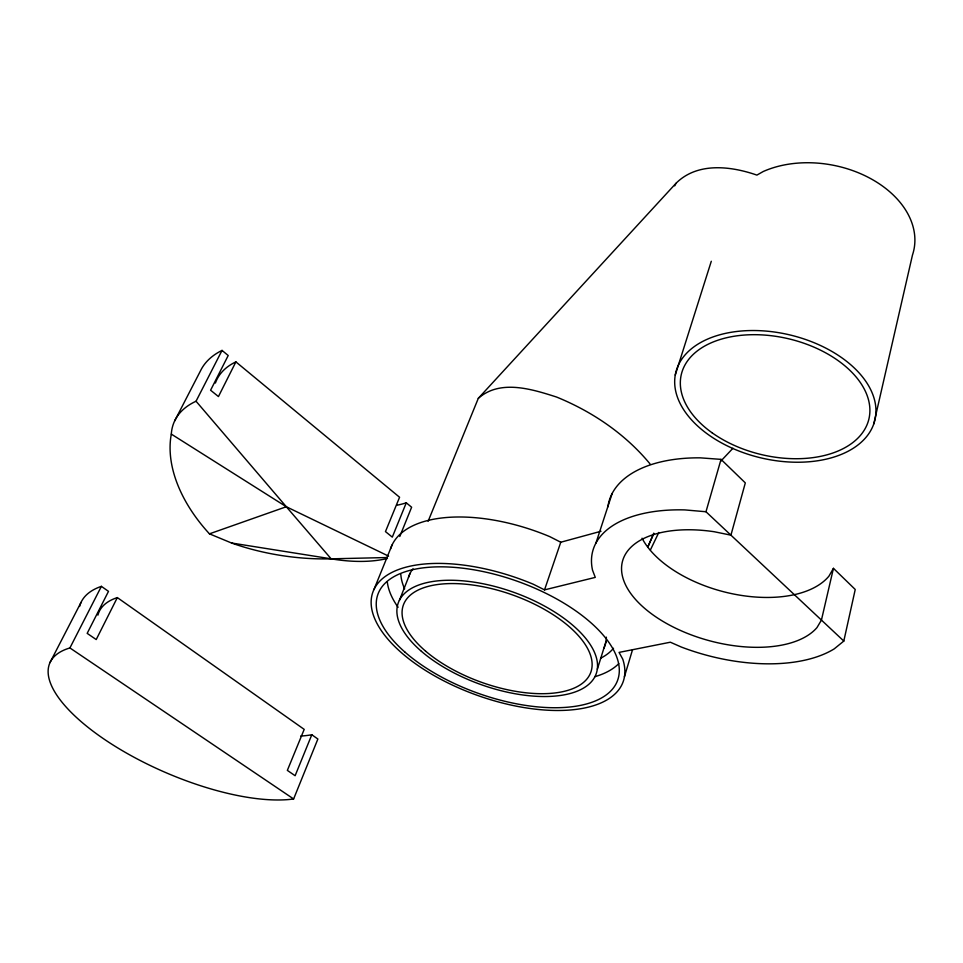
<?xml version="1.0" encoding="UTF-8"?>
<svg xmlns="http://www.w3.org/2000/svg" width="963" height="963" viewBox="0 0 963 963"><rect width="100%" height="100%" fill="white"/><g stroke="black" fill="none" stroke-linecap="round" stroke-linejoin="round"><path stroke-width="1.44" d="M843.805 641.069L705.975 511.75L684.862 509.909A136.204 70.612 15.3 0 0 592.546 570.24L595.278 577.391L544.528 589.874L533.346 584.264A132.894 61.945 19.7 0 0 372.139 594.472A132.894 61.945 19.7 0 0 501.494 702.773A132.894 61.945 19.7 0 0 622.736 659.101L619.053 652.396L670.356 642.213L681.238 647.004A136.204 70.612 15.3 0 0 834.259 648.845L843.805 641.069L855.24 589.476L833.44 568.339L828.974 576.103A102.018 55.529 14.8 0 1 733.228 593.954A102.018 55.529 14.8 0 1 642.056 538.209M873.766 423.937A102.367 63.161 13.4 0 0 744.158 330.803A102.367 63.161 13.4 0 0 708.01 434.421A102.367 63.161 13.4 0 0 873.766 423.937L912.467 255.063A95.445 66.916 11 0 0 871.768 179.226A95.445 66.916 11 0 0 763.31 171.474L756.894 175.097C730.785 166.021 697.332 161.965 675.99 183.307L478.31 398.333L428.102 521.332M833.44 568.339L821.439 620.088L816.985 627.575A104.04 53.892 15.3 0 1 700.221 638.012A104.04 53.892 15.3 0 1 621.785 564.86A104.04 53.892 15.3 0 1 714.221 531.732L730.929 535.163L745.314 482.896L721.034 459.375L700.282 457.846A133.544 72.743 14.8 0 0 607.894 506.863M705.975 511.75L721.034 459.375M624.397 676.82L632.45 649.977M597.349 669.225L606.064 641.214M675.244 375.076L711.296 261.262M595.916 543.144L612.179 493.393M544.528 589.874L560.767 542.229L600.996 531.263M399.416 600.334L410.106 573.274M311.807 734.745L295.123 775.721L287.347 770.388L304.2 729.376L117.33 597.59L96.216 639.552L87.176 633.365L108.494 591.366L101.392 586.359L69.914 647.943A149.554 54.566 23.4 0 0 104.883 739.668A149.554 54.566 23.4 0 0 293.619 798.965L317.874 739.018L311.807 734.745A137.3 54.795 23.6 0 1 300.673 736.069M399.777 536.511L411.622 507.224L406.278 502.806A125.262 66.519 24.5 0 1 396.876 505.25M373.909 589.657L392.049 545.01M406.278 502.806L392.302 537.125L385.465 531.6L399.573 497.257L235.887 361.871A115.127 61.114 24.5 0 0 215.399 383.045M647.846 546.996L653.805 533.321M647.786 547.056L653.769 533.358M650.398 549.945L658.824 532.443M235.887 361.871L218.445 396.563L210.596 390.22L228.207 355.516L222.032 350.412A133.388 70.853 24.5 0 0 200.436 370.96L174.664 420.915M674.702 185.859L675.99 183.307M387.463 558.468A136.156 68.445 24.3 0 1 331.14 558.829L231.553 543.012L209.453 533.839A140.682 91.425 34.2 0 1 171.306 434.108A136.156 68.445 24.3 0 1 196.043 401.234L222.032 350.412M49.968 662.604L81.036 602.393M720.649 461.313L732.975 448.24M478.31 398.333C500.158 379.049 531.973 389.172 556.53 397.021C592.365 411.634 625.288 433.964 650.037 463.913M209.453 533.839L286.312 506.743L388.619 556.133M231.553 543.012A141.08 68.65 8.8 0 0 331.14 558.829L386.909 557.541M560.767 542.229L549.813 536.656A130.607 64.136 19.5 0 0 390.533 548.898M171.306 434.108L286.312 506.743L331.14 558.829M69.914 647.943L293.619 798.965M196.043 401.234L286.312 506.743M79.58 606.473A146.207 58.37 23.6 0 1 101.392 586.359M97.913 615.14A126.177 50.341 23.6 0 1 117.33 597.59M618.8 663.615A126.009 60.621 19.6 0 1 594.785 676.712M398.092 607.28A126.009 60.621 19.6 0 1 387.27 581.724M613.515 648.255A114.621 55.685 19.6 0 1 600.623 658.223M404.653 588.887A114.621 55.685 19.6 0 1 400.837 574.466M408.505 577.319A104.028 50.016 19.6 0 1 413.019 568.772M606.341 637.145A104.028 50.016 19.6 0 1 603.921 648.207M711.934 432.676A96.408 59.477 13.4 0 0 867.892 422.492A96.408 59.477 13.4 0 0 745.482 334.968A96.408 59.477 13.4 0 0 711.934 432.676M425.502 651.048A99.562 46.368 19.7 0 0 587.045 678.843A99.562 46.368 19.7 0 0 478.828 585.973A99.562 46.368 19.7 0 0 425.502 651.048M405.086 652.228A127.333 59.345 19.7 0 0 612.251 689.376A127.333 59.345 19.7 0 0 476.143 570.204A127.333 59.345 19.7 0 0 405.086 652.228M421.445 651.349A105.111 48.957 19.7 0 0 592.089 680.949A105.111 48.957 19.7 0 0 478.214 582.844A105.111 48.957 19.7 0 0 421.445 651.349"/></g></svg>
